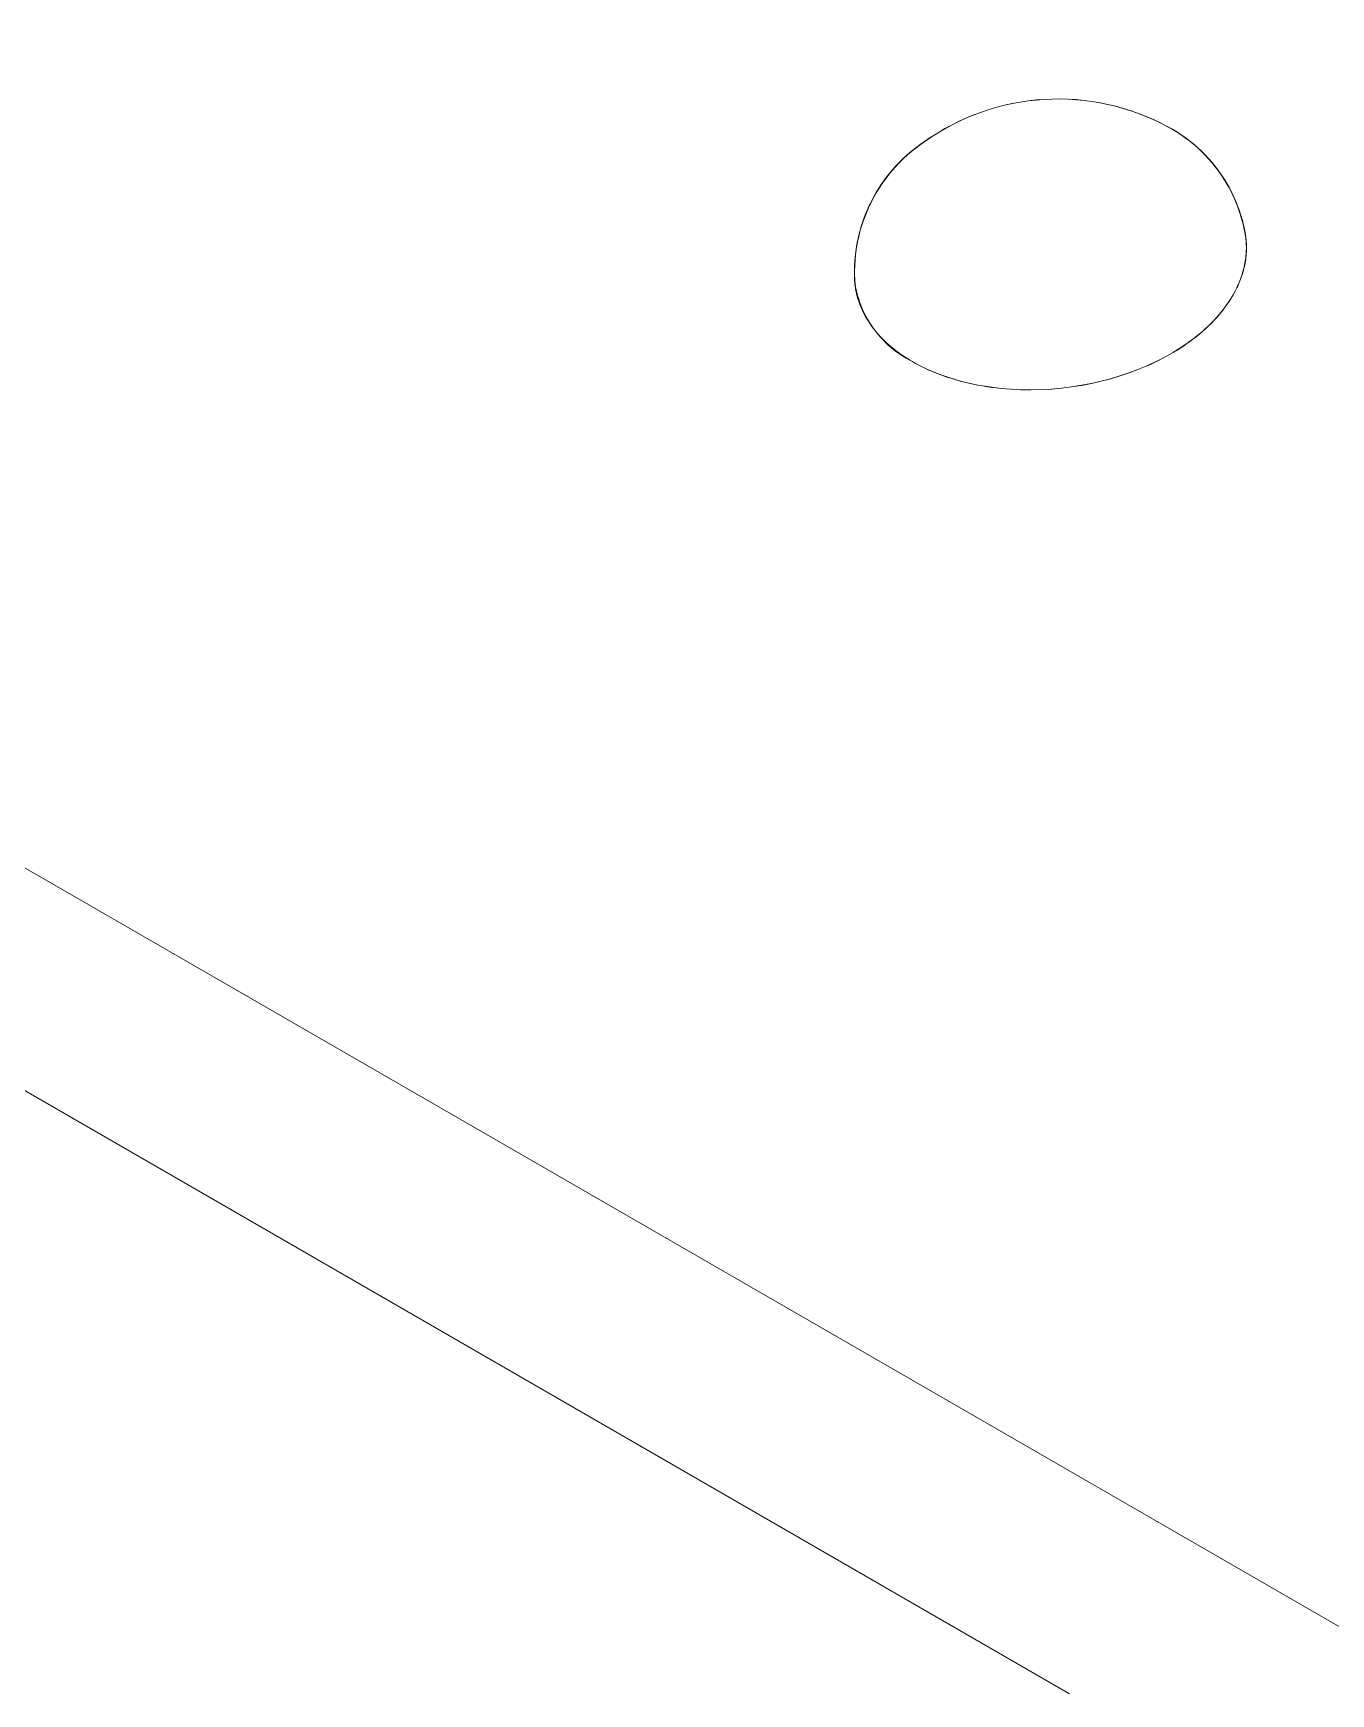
# Model space of a CAD drawing. Header units: millimetres. Extents: x -75 to 3710, y -20 to 2482.
# Drawn here: x 2672.5 to 2711.6, y 1341.4 to 1391.4 of the extents above; entities that cross this region are included whole.
import ezdxf

# ---------------------------------------------------------------- set-up
doc = ezdxf.new("R2010")
doc.units = ezdxf.units.MM
doc.layers.add('ZANO_R', color=7, linetype='Continuous', lineweight=0)

msp = doc.modelspace()

# ---------------------------------------------------------------- linework, layer by layer
at = {"layer": 'ZANO_R'}
for p, q in [((2546.639, 1438.742), (3541.443, 864.391)), ((2541.628, 1434.928), (2703.688, 1341.363)), ((2700.804, 1388.937), (2701.031, 1389.021)), ((2700.804, 1388.937), (2701.031, 1389.021)), ((2700.804, 1388.937), (2701.031, 1389.021)), ((2700.804, 1388.937), (2701.031, 1389.021)), ((2700.809, 1388.935), (2701.035, 1389.02)), ((2700.809, 1388.935), (2701.035, 1389.02)), ((2701.031, 1389.021), (2701.26, 1389.097)), ((2701.031, 1389.021), (2701.26, 1389.097)), ((2701.031, 1389.021), (2701.26, 1389.097)), ((2701.031, 1389.021), (2701.26, 1389.097)), ((2701.035, 1389.02), (2701.264, 1389.096)), ((2701.035, 1389.02), (2701.264, 1389.096)), ((2701.26, 1389.097), (2701.491, 1389.166)), ((2701.26, 1389.097), (2701.491, 1389.166)), ((2701.26, 1389.097), (2701.491, 1389.166)), ((2701.26, 1389.097), (2701.491, 1389.166)), ((2701.264, 1389.096), (2701.496, 1389.164)), ((2701.264, 1389.096), (2701.496, 1389.164)), ((2701.491, 1389.166), (2701.725, 1389.226)), ((2701.491, 1389.166), (2701.725, 1389.226)), ((2701.491, 1389.166), (2701.725, 1389.226)), ((2701.491, 1389.166), (2701.725, 1389.226)), ((2701.496, 1389.164), (2701.729, 1389.225)), ((2701.496, 1389.164), (2701.729, 1389.225)), ((2701.725, 1389.226), (2701.961, 1389.278)), ((2701.725, 1389.226), (2701.961, 1389.278)), ((2701.725, 1389.226), (2701.961, 1389.278)), ((2701.725, 1389.226), (2701.961, 1389.278)), ((2701.729, 1389.225), (2701.965, 1389.277)), ((2701.729, 1389.225), (2701.965, 1389.277)), ((2701.961, 1389.278), (2702.198, 1389.322)), ((2701.961, 1389.278), (2702.198, 1389.322)), ((2701.961, 1389.278), (2702.198, 1389.322)), ((2701.961, 1389.278), (2702.198, 1389.322)), ((2701.965, 1389.277), (2702.203, 1389.321)), ((2701.965, 1389.277), (2702.203, 1389.321)), ((2702.198, 1389.322), (2702.437, 1389.358)), ((2702.198, 1389.322), (2702.437, 1389.358)), ((2702.198, 1389.322), (2702.437, 1389.358)), ((2702.198, 1389.322), (2702.437, 1389.358)), ((2702.203, 1389.321), (2702.441, 1389.356)), ((2702.203, 1389.321), (2702.441, 1389.356)), ((2702.437, 1389.358), (2702.677, 1389.385)), ((2702.437, 1389.358), (2702.677, 1389.385)), ((2702.437, 1389.358), (2702.677, 1389.385)), ((2702.437, 1389.358), (2702.677, 1389.385)), ((2702.441, 1389.356), (2702.681, 1389.384)), ((2702.441, 1389.356), (2702.681, 1389.384)), ((2702.677, 1389.385), (2702.917, 1389.404)), ((2702.677, 1389.385), (2702.917, 1389.404)), ((2702.677, 1389.385), (2702.917, 1389.404)), ((2702.677, 1389.385), (2702.917, 1389.404)), ((2702.681, 1389.384), (2702.922, 1389.402)), ((2702.681, 1389.384), (2702.922, 1389.402)), ((2702.917, 1389.404), (2703.159, 1389.414)), ((2702.917, 1389.404), (2703.159, 1389.414)), ((2702.917, 1389.404), (2703.159, 1389.414)), ((2702.917, 1389.404), (2703.159, 1389.414)), ((2702.922, 1389.402), (2703.163, 1389.413)), ((2702.922, 1389.402), (2703.163, 1389.413)), ((2703.159, 1389.414), (2703.4, 1389.416)), ((2703.159, 1389.414), (2703.4, 1389.416)), ((2703.159, 1389.414), (2703.4, 1389.416)), ((2703.159, 1389.414), (2703.4, 1389.416)), ((2703.163, 1389.413), (2703.405, 1389.415)), ((2703.163, 1389.413), (2703.405, 1389.415)), ((2703.4, 1389.416), (2703.641, 1389.41)), ((2703.4, 1389.416), (2703.641, 1389.41)), ((2703.4, 1389.416), (2703.641, 1389.41)), ((2703.4, 1389.416), (2703.641, 1389.41)), ((2703.405, 1389.415), (2703.646, 1389.409)), ((2703.405, 1389.415), (2703.646, 1389.409)), ((2703.641, 1389.41), (2703.882, 1389.395)), ((2703.641, 1389.41), (2703.882, 1389.395)), ((2703.641, 1389.41), (2703.882, 1389.395)), ((2703.641, 1389.41), (2703.882, 1389.395)), ((2703.646, 1389.409), (2703.887, 1389.394)), ((2703.646, 1389.409), (2703.887, 1389.394)), ((2703.882, 1389.395), (2704.123, 1389.372)), ((2703.882, 1389.395), (2704.123, 1389.372)), ((2703.882, 1389.395), (2704.123, 1389.372)), ((2703.882, 1389.395), (2704.123, 1389.372)), ((2703.887, 1389.394), (2704.127, 1389.371)), ((2703.887, 1389.394), (2704.127, 1389.371)), ((2704.123, 1389.372), (2704.362, 1389.341)), ((2704.123, 1389.372), (2704.362, 1389.341)), ((2704.123, 1389.372), (2704.362, 1389.341)), ((2704.123, 1389.372), (2704.362, 1389.341)), ((2704.127, 1389.371), (2704.367, 1389.34)), ((2704.127, 1389.371), (2704.367, 1389.34)), ((2704.362, 1389.341), (2704.6, 1389.301)), ((2704.362, 1389.341), (2704.6, 1389.301)), ((2704.362, 1389.341), (2704.6, 1389.301)), ((2704.362, 1389.341), (2704.6, 1389.301)), ((2704.367, 1389.34), (2704.605, 1389.3)), ((2704.367, 1389.34), (2704.605, 1389.3)), ((2704.6, 1389.301), (2704.837, 1389.253)), ((2704.6, 1389.301), (2704.837, 1389.253)), ((2704.6, 1389.301), (2704.837, 1389.253)), ((2704.6, 1389.301), (2704.837, 1389.253)), ((2704.605, 1389.3), (2704.841, 1389.252)), ((2704.605, 1389.3), (2704.841, 1389.252)), ((2704.837, 1389.253), (2705.072, 1389.197)), ((2704.837, 1389.253), (2705.072, 1389.197)), ((2704.837, 1389.253), (2705.072, 1389.197)), ((2704.837, 1389.253), (2705.072, 1389.197)), ((2704.841, 1389.252), (2705.076, 1389.196)), ((2704.841, 1389.252), (2705.076, 1389.196)), ((2705.072, 1389.197), (2705.304, 1389.133)), ((2705.072, 1389.197), (2705.304, 1389.133)), ((2705.072, 1389.197), (2705.304, 1389.133)), ((2705.072, 1389.197), (2705.304, 1389.133)), ((2705.076, 1389.196), (2705.309, 1389.131)), ((2705.076, 1389.196), (2705.309, 1389.131)), ((2705.304, 1389.133), (2705.535, 1389.06)), ((2705.304, 1389.133), (2705.535, 1389.06)), ((2705.304, 1389.133), (2705.535, 1389.06)), ((2705.304, 1389.133), (2705.535, 1389.06)), ((2705.309, 1389.131), (2705.539, 1389.059)), ((2705.309, 1389.131), (2705.539, 1389.059)), ((2705.535, 1389.06), (2705.762, 1388.98)), ((2705.535, 1389.06), (2705.762, 1388.98)), ((2705.535, 1389.06), (2705.762, 1388.98)), ((2705.535, 1389.06), (2705.762, 1388.98)), ((2705.539, 1389.059), (2705.767, 1388.979)), ((2705.539, 1389.059), (2705.767, 1388.979)), ((2705.762, 1388.98), (2705.987, 1388.892)), ((2705.762, 1388.98), (2705.987, 1388.892)), ((2705.762, 1388.98), (2705.987, 1388.892)), ((2705.762, 1388.98), (2705.987, 1388.892)), ((2705.767, 1388.979), (2705.992, 1388.891)), ((2705.767, 1388.979), (2705.992, 1388.891)), ((2699.725, 1388.4), (2699.933, 1388.523)), ((2699.725, 1388.4), (2699.933, 1388.523)), ((2699.725, 1388.4), (2699.933, 1388.523)), ((2699.725, 1388.4), (2699.933, 1388.523)), ((2699.729, 1388.399), (2699.937, 1388.521)), ((2699.729, 1388.399), (2699.937, 1388.521)), ((2699.933, 1388.523), (2700.145, 1388.637)), ((2699.933, 1388.523), (2700.145, 1388.637)), ((2699.933, 1388.523), (2700.145, 1388.637)), ((2699.933, 1388.523), (2700.145, 1388.637)), ((2699.937, 1388.521), (2700.15, 1388.636)), ((2699.937, 1388.521), (2700.15, 1388.636)), ((2700.145, 1388.637), (2700.361, 1388.745)), ((2700.145, 1388.637), (2700.361, 1388.745)), ((2700.145, 1388.637), (2700.361, 1388.745)), ((2700.145, 1388.637), (2700.361, 1388.745)), ((2700.15, 1388.636), (2700.366, 1388.744)), ((2700.15, 1388.636), (2700.366, 1388.744)), ((2700.361, 1388.745), (2700.581, 1388.845)), ((2700.361, 1388.745), (2700.581, 1388.845)), ((2700.361, 1388.745), (2700.581, 1388.845)), ((2700.361, 1388.745), (2700.581, 1388.845)), ((2700.366, 1388.744), (2700.586, 1388.843)), ((2700.366, 1388.744), (2700.586, 1388.843)), ((2700.581, 1388.845), (2700.804, 1388.937)), ((2700.581, 1388.845), (2700.804, 1388.937)), ((2700.581, 1388.845), (2700.804, 1388.937)), ((2700.581, 1388.845), (2700.804, 1388.937)), ((2700.586, 1388.843), (2700.809, 1388.935)), ((2700.586, 1388.843), (2700.809, 1388.935)), ((2705.987, 1388.892), (2706.209, 1388.796)), ((2705.987, 1388.892), (2706.209, 1388.796)), ((2705.987, 1388.892), (2706.209, 1388.796)), ((2705.987, 1388.892), (2706.209, 1388.796)), ((2705.992, 1388.891), (2706.213, 1388.795)), ((2705.992, 1388.891), (2706.213, 1388.795)), ((2706.209, 1388.796), (2706.427, 1388.692)), ((2706.209, 1388.796), (2706.427, 1388.692)), ((2706.209, 1388.796), (2706.427, 1388.692)), ((2706.209, 1388.796), (2706.427, 1388.692)), ((2706.213, 1388.795), (2706.431, 1388.691)), ((2706.213, 1388.795), (2706.431, 1388.691)), ((2706.427, 1388.692), (2706.641, 1388.581)), ((2706.427, 1388.692), (2706.641, 1388.581)), ((2706.427, 1388.692), (2706.641, 1388.581)), ((2706.427, 1388.692), (2706.641, 1388.581)), ((2706.431, 1388.691), (2706.645, 1388.58)), ((2706.431, 1388.691), (2706.645, 1388.58)), ((2706.641, 1388.581), (2706.778, 1388.505)), ((2706.641, 1388.581), (2706.776, 1388.506)), ((2706.641, 1388.581), (2706.778, 1388.505)), ((2706.641, 1388.581), (2706.778, 1388.505)), ((2706.645, 1388.58), (2706.783, 1388.503)), ((2706.645, 1388.58), (2706.781, 1388.504)), ((2706.776, 1388.506), (2706.909, 1388.426)), ((2706.778, 1388.505), (2706.913, 1388.424)), ((2706.778, 1388.505), (2706.913, 1388.423)), ((2706.778, 1388.505), (2706.912, 1388.424)), ((2706.781, 1388.504), (2706.913, 1388.425)), ((2706.783, 1388.503), (2706.917, 1388.422)), ((2699.053, 1387.943), (2699.185, 1388.041)), ((2699.057, 1387.946), (2699.188, 1388.043)), ((2699.057, 1387.946), (2699.188, 1388.043)), ((2699.057, 1387.941), (2699.19, 1388.04)), ((2699.059, 1387.947), (2699.188, 1388.043)), ((2699.061, 1387.945), (2699.192, 1388.041)), ((2699.185, 1388.041), (2699.321, 1388.135)), ((2699.188, 1388.043), (2699.321, 1388.135)), ((2699.188, 1388.043), (2699.321, 1388.135)), ((2699.188, 1388.043), (2699.321, 1388.135)), ((2699.19, 1388.04), (2699.326, 1388.133)), ((2699.192, 1388.041), (2699.326, 1388.133)), ((2699.321, 1388.135), (2699.521, 1388.271)), ((2699.321, 1388.135), (2699.521, 1388.271)), ((2699.321, 1388.135), (2699.521, 1388.271)), ((2699.321, 1388.135), (2699.521, 1388.271)), ((2699.326, 1388.133), (2699.525, 1388.27)), ((2699.326, 1388.133), (2699.525, 1388.27)), ((2699.521, 1388.271), (2699.725, 1388.4)), ((2699.521, 1388.271), (2699.725, 1388.4)), ((2699.521, 1388.271), (2699.725, 1388.4)), ((2699.521, 1388.271), (2699.725, 1388.4)), ((2699.525, 1388.27), (2699.729, 1388.399)), ((2699.525, 1388.27), (2699.729, 1388.399)), ((2706.909, 1388.426), (2707.039, 1388.341)), ((2706.912, 1388.424), (2707.043, 1388.339)), ((2706.913, 1388.425), (2707.043, 1388.34)), ((2706.913, 1388.424), (2707.045, 1388.338)), ((2706.913, 1388.423), (2707.045, 1388.338)), ((2706.917, 1388.422), (2707.049, 1388.336)), ((2707.039, 1388.341), (2707.165, 1388.253)), ((2707.043, 1388.34), (2707.17, 1388.251)), ((2707.043, 1388.339), (2707.171, 1388.249)), ((2707.045, 1388.338), (2707.174, 1388.247)), ((2707.045, 1388.338), (2707.173, 1388.247)), ((2707.049, 1388.336), (2707.178, 1388.246)), ((2707.165, 1388.253), (2707.289, 1388.16)), ((2707.17, 1388.251), (2707.294, 1388.158)), ((2707.171, 1388.249), (2707.296, 1388.154)), ((2707.173, 1388.247), (2707.299, 1388.153)), ((2707.174, 1388.247), (2707.299, 1388.153)), ((2707.178, 1388.246), (2707.303, 1388.151)), ((2707.289, 1388.16), (2707.41, 1388.063)), ((2707.294, 1388.158), (2707.414, 1388.061)), ((2707.296, 1388.154), (2707.418, 1388.056)), ((2707.299, 1388.153), (2707.421, 1388.054)), ((2707.299, 1388.153), (2707.421, 1388.054)), ((2707.303, 1388.151), (2707.426, 1388.052)), ((2707.41, 1388.063), (2707.527, 1387.961)), ((2707.414, 1388.061), (2707.531, 1387.96)), ((2707.418, 1388.056), (2707.536, 1387.953)), ((2707.421, 1388.054), (2707.54, 1387.951)), ((2707.421, 1388.054), (2707.539, 1387.95)), ((2707.426, 1388.052), (2707.544, 1387.949)), ((2707.527, 1387.961), (2707.64, 1387.856)), ((2707.531, 1387.96), (2707.645, 1387.855)), ((2698.445, 1387.385), (2698.559, 1387.505)), ((2698.45, 1387.384), (2698.563, 1387.504)), ((2698.457, 1387.4), (2698.57, 1387.517)), ((2698.457, 1387.4), (2698.57, 1387.517)), ((2698.462, 1387.398), (2698.574, 1387.516)), ((2698.463, 1387.405), (2698.574, 1387.521)), ((2698.559, 1387.505), (2698.677, 1387.621)), ((2698.563, 1387.504), (2698.681, 1387.619)), ((2698.57, 1387.517), (2698.686, 1387.631)), ((2698.57, 1387.517), (2698.686, 1387.631)), ((2698.574, 1387.521), (2698.69, 1387.634)), ((2698.574, 1387.516), (2698.69, 1387.629)), ((2698.677, 1387.621), (2698.798, 1387.732)), ((2698.681, 1387.619), (2698.803, 1387.731)), ((2698.686, 1387.631), (2698.806, 1387.74)), ((2698.686, 1387.631), (2698.806, 1387.74)), ((2698.69, 1387.634), (2698.809, 1387.743)), ((2698.69, 1387.629), (2698.81, 1387.739)), ((2698.798, 1387.732), (2698.924, 1387.84)), ((2698.803, 1387.731), (2698.928, 1387.838)), ((2698.806, 1387.74), (2698.93, 1387.845)), ((2698.806, 1387.74), (2698.93, 1387.845)), ((2698.809, 1387.743), (2698.932, 1387.847)), ((2698.81, 1387.739), (2698.934, 1387.844)), ((2698.924, 1387.84), (2699.053, 1387.943)), ((2698.928, 1387.838), (2699.057, 1387.941)), ((2698.93, 1387.845), (2699.057, 1387.946)), ((2698.93, 1387.845), (2699.057, 1387.946)), ((2698.932, 1387.847), (2699.059, 1387.947)), ((2698.934, 1387.844), (2699.061, 1387.945)), ((2707.536, 1387.953), (2707.651, 1387.846)), ((2707.539, 1387.95), (2707.654, 1387.843)), ((2707.54, 1387.951), (2707.655, 1387.843)), ((2707.544, 1387.949), (2707.659, 1387.842)), ((2707.64, 1387.856), (2707.75, 1387.747)), ((2707.645, 1387.855), (2707.755, 1387.746)), ((2707.651, 1387.846), (2707.762, 1387.736)), ((2707.654, 1387.843), (2707.766, 1387.732)), ((2707.655, 1387.843), (2707.766, 1387.732)), ((2707.659, 1387.842), (2707.77, 1387.731)), ((2707.75, 1387.747), (2707.856, 1387.635)), ((2707.755, 1387.746), (2707.861, 1387.633)), ((2707.762, 1387.736), (2707.869, 1387.621)), ((2707.766, 1387.732), (2707.873, 1387.617)), ((2707.766, 1387.732), (2707.873, 1387.617)), ((2707.77, 1387.731), (2707.878, 1387.616)), ((2707.856, 1387.635), (2707.959, 1387.519)), ((2707.861, 1387.633), (2707.963, 1387.517)), ((2707.869, 1387.621), (2707.972, 1387.503)), ((2707.873, 1387.617), (2707.976, 1387.499)), ((2707.873, 1387.617), (2707.976, 1387.499)), ((2707.878, 1387.616), (2707.981, 1387.497)), ((2707.959, 1387.519), (2708.057, 1387.399)), ((2707.963, 1387.517), (2708.061, 1387.398)), ((2707.972, 1387.503), (2708.071, 1387.382)), ((2707.976, 1387.499), (2708.075, 1387.377)), ((2707.976, 1387.499), (2708.075, 1387.376)), ((2707.981, 1387.497), (2708.08, 1387.375)), ((2698.035, 1386.868), (2698.131, 1387.003)), ((2698.04, 1386.867), (2698.135, 1387.001)), ((2698.051, 1386.893), (2698.146, 1387.025)), ((2698.051, 1386.893), (2698.146, 1387.025)), ((2698.055, 1386.892), (2698.15, 1387.024)), ((2698.058, 1386.903), (2698.153, 1387.033)), ((2698.131, 1387.003), (2698.231, 1387.134)), ((2698.135, 1387.001), (2698.236, 1387.133)), ((2698.146, 1387.025), (2698.245, 1387.153)), ((2698.146, 1387.025), (2698.245, 1387.153)), ((2698.15, 1387.024), (2698.25, 1387.152)), ((2698.153, 1387.033), (2698.252, 1387.161)), ((2698.231, 1387.134), (2698.336, 1387.261)), ((2698.236, 1387.133), (2698.341, 1387.26)), ((2698.245, 1387.153), (2698.349, 1387.278)), ((2698.245, 1387.153), (2698.349, 1387.278)), ((2698.25, 1387.152), (2698.354, 1387.277)), ((2698.252, 1387.161), (2698.355, 1387.284)), ((2698.336, 1387.261), (2698.445, 1387.385)), ((2698.341, 1387.26), (2698.45, 1387.384)), ((2698.349, 1387.278), (2698.457, 1387.4)), ((2698.349, 1387.278), (2698.457, 1387.4)), ((2698.354, 1387.277), (2698.462, 1387.398)), ((2698.355, 1387.284), (2698.463, 1387.405)), ((2708.057, 1387.399), (2708.151, 1387.276)), ((2708.061, 1387.398), (2708.156, 1387.275)), ((2708.071, 1387.382), (2708.165, 1387.257)), ((2708.075, 1387.377), (2708.17, 1387.251)), ((2708.075, 1387.376), (2708.17, 1387.251)), ((2708.08, 1387.375), (2708.175, 1387.25)), ((2708.151, 1387.276), (2708.241, 1387.15)), ((2708.156, 1387.275), (2708.246, 1387.149)), ((2708.165, 1387.257), (2708.256, 1387.129)), ((2708.17, 1387.251), (2708.261, 1387.123)), ((2708.17, 1387.251), (2708.26, 1387.122)), ((2708.175, 1387.25), (2708.265, 1387.121)), ((2708.241, 1387.15), (2708.327, 1387.021)), ((2708.246, 1387.149), (2708.331, 1387.02)), ((2708.256, 1387.129), (2708.341, 1386.998)), ((2708.26, 1387.122), (2708.346, 1386.991)), ((2708.261, 1387.123), (2708.346, 1386.991)), ((2708.265, 1387.121), (2708.351, 1386.99)), ((2708.327, 1387.021), (2708.408, 1386.889)), ((2708.331, 1387.02), (2708.412, 1386.888)), ((2708.341, 1386.998), (2708.423, 1386.864)), ((2708.346, 1386.991), (2708.428, 1386.856)), ((2708.346, 1386.991), (2708.427, 1386.856)), ((2708.351, 1386.99), (2708.432, 1386.855)), ((2697.718, 1386.336), (2697.794, 1386.479)), ((2697.718, 1386.336), (2697.794, 1386.479)), ((2697.722, 1386.334), (2697.798, 1386.478)), ((2697.725, 1386.35), (2697.801, 1386.492)), ((2697.777, 1386.446), (2697.858, 1386.59)), ((2697.781, 1386.445), (2697.862, 1386.588)), ((2697.794, 1386.479), (2697.875, 1386.62)), ((2697.794, 1386.479), (2697.875, 1386.62)), ((2697.798, 1386.478), (2697.879, 1386.619)), ((2697.801, 1386.492), (2697.882, 1386.632)), ((2697.858, 1386.59), (2697.944, 1386.731)), ((2697.862, 1386.588), (2697.948, 1386.729)), ((2697.875, 1386.62), (2697.96, 1386.758)), ((2697.875, 1386.62), (2697.96, 1386.758)), ((2697.879, 1386.619), (2697.965, 1386.757)), ((2697.882, 1386.632), (2697.968, 1386.769)), ((2697.944, 1386.731), (2698.035, 1386.868)), ((2697.948, 1386.729), (2698.04, 1386.867)), ((2697.96, 1386.758), (2698.051, 1386.893)), ((2697.96, 1386.758), (2698.051, 1386.893)), ((2697.965, 1386.757), (2698.055, 1386.892)), ((2697.968, 1386.769), (2698.058, 1386.903)), ((2708.408, 1386.889), (2708.485, 1386.755)), ((2708.412, 1386.888), (2708.489, 1386.754)), ((2708.423, 1386.864), (2708.499, 1386.728)), ((2708.427, 1386.856), (2708.504, 1386.719)), ((2708.428, 1386.856), (2708.504, 1386.719)), ((2708.432, 1386.855), (2708.509, 1386.718)), ((2708.485, 1386.755), (2708.557, 1386.618)), ((2708.489, 1386.754), (2708.561, 1386.617)), ((2708.499, 1386.728), (2708.571, 1386.588)), ((2708.504, 1386.719), (2708.576, 1386.579)), ((2708.504, 1386.719), (2708.576, 1386.579)), ((2708.509, 1386.718), (2708.58, 1386.578)), ((2708.557, 1386.618), (2708.624, 1386.479)), ((2708.561, 1386.617), (2708.628, 1386.477)), ((2708.571, 1386.588), (2708.638, 1386.447)), ((2708.576, 1386.579), (2708.643, 1386.437)), ((2708.576, 1386.579), (2708.642, 1386.437)), ((2708.58, 1386.578), (2708.647, 1386.436)), ((2708.624, 1386.479), (2708.686, 1386.337)), ((2708.628, 1386.477), (2708.691, 1386.336)), ((2697.503, 1385.845), (2697.564, 1385.999)), ((2697.508, 1385.844), (2697.568, 1385.998)), ((2697.52, 1385.89), (2697.581, 1386.041)), ((2697.52, 1385.89), (2697.581, 1386.041)), ((2697.524, 1385.889), (2697.585, 1386.04)), ((2697.527, 1385.908), (2697.588, 1386.058)), ((2697.564, 1385.999), (2697.63, 1386.15)), ((2697.568, 1385.998), (2697.634, 1386.149)), ((2697.581, 1386.041), (2697.647, 1386.19)), ((2697.581, 1386.041), (2697.647, 1386.19)), ((2697.585, 1386.04), (2697.651, 1386.188)), ((2697.588, 1386.058), (2697.654, 1386.205)), ((2697.63, 1386.15), (2697.701, 1386.299)), ((2697.634, 1386.149), (2697.705, 1386.298)), ((2697.647, 1386.19), (2697.718, 1386.336)), ((2697.647, 1386.19), (2697.718, 1386.336)), ((2697.651, 1386.188), (2697.722, 1386.334)), ((2697.654, 1386.205), (2697.725, 1386.35)), ((2697.701, 1386.299), (2697.777, 1386.446)), ((2697.705, 1386.298), (2697.781, 1386.445)), ((2708.638, 1386.447), (2708.7, 1386.303)), ((2708.642, 1386.437), (2708.704, 1386.292)), ((2708.643, 1386.437), (2708.705, 1386.292)), ((2708.647, 1386.436), (2708.709, 1386.291)), ((2708.686, 1386.337), (2708.744, 1386.193)), ((2708.691, 1386.336), (2708.748, 1386.192)), ((2708.7, 1386.303), (2708.757, 1386.157)), ((2708.704, 1386.292), (2708.761, 1386.146)), ((2708.705, 1386.292), (2708.761, 1386.146)), ((2708.709, 1386.291), (2708.766, 1386.144)), ((2708.744, 1386.193), (2708.797, 1386.048)), ((2708.748, 1386.192), (2708.801, 1386.046)), ((2708.757, 1386.157), (2708.809, 1386.009)), ((2708.761, 1386.146), (2708.813, 1385.997)), ((2708.761, 1386.146), (2708.813, 1385.997)), ((2708.766, 1386.144), (2708.818, 1385.996)), ((2708.797, 1386.048), (2708.844, 1385.901)), ((2708.801, 1386.046), (2708.849, 1385.899)), ((2708.809, 1386.009), (2708.856, 1385.86)), ((2708.813, 1385.997), (2708.86, 1385.847)), ((2708.813, 1385.997), (2708.859, 1385.847)), ((2708.818, 1385.996), (2708.864, 1385.846)), ((2697.355, 1385.373), (2697.399, 1385.532)), ((2697.359, 1385.372), (2697.403, 1385.531)), ((2697.369, 1385.427), (2697.414, 1385.583)), ((2697.369, 1385.427), (2697.414, 1385.583)), ((2697.373, 1385.426), (2697.418, 1385.582)), ((2697.375, 1385.449), (2697.42, 1385.604)), ((2697.399, 1385.532), (2697.448, 1385.69)), ((2697.403, 1385.531), (2697.453, 1385.688)), ((2697.414, 1385.583), (2697.464, 1385.738)), ((2697.414, 1385.583), (2697.464, 1385.738)), ((2697.418, 1385.582), (2697.469, 1385.736)), ((2697.42, 1385.604), (2697.471, 1385.757)), ((2697.448, 1385.69), (2697.503, 1385.845)), ((2697.453, 1385.688), (2697.508, 1385.844)), ((2697.464, 1385.738), (2697.52, 1385.89)), ((2697.464, 1385.738), (2697.52, 1385.89)), ((2697.469, 1385.736), (2697.524, 1385.889)), ((2697.471, 1385.757), (2697.527, 1385.908)), ((2708.844, 1385.901), (2708.887, 1385.752)), ((2708.849, 1385.899), (2708.892, 1385.75)), ((2708.856, 1385.86), (2708.898, 1385.709)), ((2708.859, 1385.847), (2708.901, 1385.695)), ((2708.86, 1385.847), (2708.901, 1385.695)), ((2708.864, 1385.846), (2708.905, 1385.694)), ((2708.887, 1385.752), (2708.925, 1385.602)), ((2708.892, 1385.75), (2708.929, 1385.6)), ((2708.898, 1385.709), (2708.934, 1385.557)), ((2708.901, 1385.695), (2708.937, 1385.542)), ((2708.901, 1385.695), (2708.937, 1385.542)), ((2708.905, 1385.694), (2708.941, 1385.541)), ((2708.925, 1385.602), (2708.957, 1385.45)), ((2708.929, 1385.6), (2708.962, 1385.449)), ((2708.934, 1385.557), (2708.965, 1385.403)), ((2708.937, 1385.542), (2708.968, 1385.388)), ((2708.937, 1385.542), (2708.968, 1385.388)), ((2708.941, 1385.541), (2708.972, 1385.387)), ((2697.247, 1384.817), (2697.271, 1384.976)), ((2697.256, 1384.888), (2697.283, 1385.051)), ((2697.261, 1384.887), (2697.288, 1385.049)), ((2697.267, 1384.951), (2697.295, 1385.111)), ((2697.267, 1384.951), (2697.295, 1385.111)), ((2697.271, 1384.976), (2697.3, 1385.135)), ((2697.271, 1384.95), (2697.3, 1385.109)), ((2697.283, 1385.051), (2697.316, 1385.213)), ((2697.288, 1385.049), (2697.321, 1385.211)), ((2697.295, 1385.111), (2697.33, 1385.27)), ((2697.295, 1385.111), (2697.33, 1385.27)), ((2697.3, 1385.135), (2697.335, 1385.293)), ((2697.3, 1385.109), (2697.334, 1385.268)), ((2697.316, 1385.213), (2697.355, 1385.373)), ((2697.321, 1385.211), (2697.359, 1385.372)), ((2697.33, 1385.27), (2697.369, 1385.427)), ((2697.33, 1385.27), (2697.369, 1385.427)), ((2697.334, 1385.268), (2697.373, 1385.426)), ((2697.335, 1385.293), (2697.375, 1385.449)), ((2708.957, 1385.45), (2708.985, 1385.298)), ((2708.962, 1385.449), (2708.989, 1385.297)), ((2708.965, 1385.403), (2708.991, 1385.249)), ((2708.968, 1385.388), (2708.993, 1385.233)), ((2708.968, 1385.388), (2708.993, 1385.233)), ((2708.972, 1385.387), (2708.997, 1385.232)), ((2708.999, 1385.179), (2708.993, 1385.233)), ((2708.993, 1385.233), (2708.999, 1385.179)), ((2709.003, 1385.178), (2708.997, 1385.232)), ((2709.004, 1385.126), (2708.999, 1385.179)), ((2708.999, 1385.179), (2709.004, 1385.126)), ((2709.008, 1385.124), (2709.003, 1385.178)), ((2709.007, 1385.072), (2709.004, 1385.126)), ((2709.004, 1385.126), (2709.007, 1385.072)), ((2709.009, 1385.018), (2709.007, 1385.072)), ((2709.007, 1385.072), (2709.009, 1385.018)), ((2709.012, 1385.07), (2709.008, 1385.124)), ((2709.011, 1384.963), (2709.009, 1385.018)), ((2709.009, 1385.018), (2709.011, 1384.963)), ((2709.011, 1384.909), (2709.011, 1384.963)), ((2709.011, 1384.963), (2709.011, 1384.909)), ((2709.014, 1385.016), (2709.012, 1385.07)), ((2709.015, 1384.962), (2709.014, 1385.016)), ((2709.015, 1384.908), (2709.015, 1384.962)), ((2697.208, 1384.334), (2697.215, 1384.496)), ((2697.208, 1384.304), (2697.214, 1384.466)), ((2697.208, 1384.304), (2697.214, 1384.466)), ((2697.209, 1384.395), (2697.219, 1384.56)), ((2697.212, 1384.303), (2697.219, 1384.465)), ((2697.213, 1384.394), (2697.223, 1384.558)), ((2697.214, 1384.466), (2697.226, 1384.629)), ((2697.214, 1384.466), (2697.226, 1384.629)), ((2697.215, 1384.496), (2697.228, 1384.656)), ((2697.219, 1384.56), (2697.235, 1384.724)), ((2697.219, 1384.465), (2697.231, 1384.627)), ((2697.223, 1384.558), (2697.239, 1384.723)), ((2697.226, 1384.629), (2697.244, 1384.79)), ((2697.226, 1384.629), (2697.244, 1384.79)), ((2697.228, 1384.656), (2697.247, 1384.817)), ((2697.231, 1384.627), (2697.248, 1384.789)), ((2697.235, 1384.724), (2697.256, 1384.888)), ((2697.239, 1384.723), (2697.261, 1384.887)), ((2697.244, 1384.79), (2697.267, 1384.951)), ((2697.244, 1384.79), (2697.267, 1384.951)), ((2697.248, 1384.789), (2697.271, 1384.95)), ((2708.958, 1384.419), (2708.969, 1384.474)), ((2708.969, 1384.474), (2708.958, 1384.419)), ((2708.963, 1384.418), (2708.973, 1384.472)), ((2708.969, 1384.474), (2708.978, 1384.528)), ((2708.978, 1384.528), (2708.969, 1384.474)), ((2708.973, 1384.472), (2708.982, 1384.527)), ((2708.978, 1384.528), (2708.986, 1384.583)), ((2708.986, 1384.583), (2708.978, 1384.528)), ((2708.982, 1384.527), (2708.991, 1384.581)), ((2708.986, 1384.583), (2708.993, 1384.637)), ((2708.993, 1384.637), (2708.986, 1384.583)), ((2708.991, 1384.581), (2708.998, 1384.636)), ((2708.993, 1384.637), (2708.999, 1384.691)), ((2708.999, 1384.691), (2708.993, 1384.637)), ((2708.998, 1384.636), (2709.003, 1384.69)), ((2708.999, 1384.691), (2709.004, 1384.746)), ((2709.004, 1384.746), (2708.999, 1384.691)), ((2709.003, 1384.69), (2709.008, 1384.745)), ((2709.004, 1384.746), (2709.007, 1384.8)), ((2709.007, 1384.8), (2709.004, 1384.746)), ((2709.007, 1384.8), (2709.01, 1384.855)), ((2709.01, 1384.855), (2709.007, 1384.8)), ((2709.008, 1384.745), (2709.012, 1384.799)), ((2709.01, 1384.855), (2709.011, 1384.909)), ((2709.011, 1384.909), (2709.01, 1384.855)), ((2709.012, 1384.799), (2709.014, 1384.853)), ((2709.014, 1384.853), (2709.015, 1384.908)), ((2697.205, 1384.23), (2697.209, 1384.395)), ((2697.206, 1384.065), (2697.205, 1384.23)), ((2697.206, 1384.173), (2697.208, 1384.334)), ((2697.209, 1384.012), (2697.206, 1384.173)), ((2697.213, 1383.9), (2697.206, 1384.065)), ((2697.207, 1384.142), (2697.208, 1384.304)), ((2697.207, 1384.142), (2697.208, 1384.304)), ((2697.212, 1383.979), (2697.207, 1384.142)), ((2697.212, 1383.979), (2697.207, 1384.142)), ((2697.209, 1384.229), (2697.213, 1384.394)), ((2697.21, 1384.064), (2697.209, 1384.229)), ((2697.218, 1383.851), (2697.209, 1384.012)), ((2697.218, 1383.899), (2697.21, 1384.064)), ((2697.211, 1384.14), (2697.212, 1384.303)), ((2697.216, 1383.978), (2697.211, 1384.14)), ((2697.222, 1383.817), (2697.212, 1383.979)), ((2697.222, 1383.817), (2697.212, 1383.979)), ((2697.227, 1383.816), (2697.216, 1383.978)), ((2708.814, 1383.936), (2708.834, 1383.989)), ((2708.834, 1383.989), (2708.814, 1383.936)), ((2708.818, 1383.934), (2708.839, 1383.987)), ((2708.834, 1383.989), (2708.854, 1384.042)), ((2708.854, 1384.042), (2708.834, 1383.989)), ((2708.839, 1383.987), (2708.858, 1384.041)), ((2708.854, 1384.042), (2708.872, 1384.096)), ((2708.872, 1384.096), (2708.854, 1384.042)), ((2708.858, 1384.041), (2708.876, 1384.094)), ((2708.872, 1384.096), (2708.889, 1384.149)), ((2708.889, 1384.149), (2708.872, 1384.096)), ((2708.876, 1384.094), (2708.894, 1384.148)), ((2708.889, 1384.149), (2708.905, 1384.203)), ((2708.905, 1384.203), (2708.889, 1384.149)), ((2708.894, 1384.148), (2708.91, 1384.202)), ((2708.905, 1384.203), (2708.92, 1384.257)), ((2708.92, 1384.257), (2708.905, 1384.203)), ((2708.91, 1384.202), (2708.925, 1384.256)), ((2708.92, 1384.257), (2708.934, 1384.311)), ((2708.934, 1384.311), (2708.92, 1384.257)), ((2708.925, 1384.256), (2708.938, 1384.31)), ((2708.934, 1384.311), (2708.947, 1384.365)), ((2708.947, 1384.365), (2708.934, 1384.311)), ((2708.938, 1384.31), (2708.951, 1384.364)), ((2708.947, 1384.365), (2708.958, 1384.419)), ((2708.958, 1384.419), (2708.947, 1384.365)), ((2708.951, 1384.364), (2708.963, 1384.418)), ((2697.222, 1383.817), (2697.228, 1383.772)), ((2697.228, 1383.772), (2697.222, 1383.817)), ((2697.227, 1383.816), (2697.248, 1383.707)), ((2697.228, 1383.772), (2697.235, 1383.728)), ((2697.235, 1383.728), (2697.228, 1383.772)), ((2697.235, 1383.728), (2697.242, 1383.683)), ((2697.242, 1383.683), (2697.235, 1383.728)), ((2697.242, 1383.683), (2697.25, 1383.639)), ((2697.25, 1383.639), (2697.242, 1383.683)), ((2697.248, 1383.707), (2697.273, 1383.599)), ((2697.25, 1383.639), (2697.259, 1383.595)), ((2697.259, 1383.595), (2697.25, 1383.639)), ((2697.259, 1383.595), (2697.269, 1383.551)), ((2697.269, 1383.551), (2697.259, 1383.595)), ((2697.269, 1383.551), (2697.28, 1383.507)), ((2697.28, 1383.507), (2697.269, 1383.551)), ((2697.273, 1383.599), (2697.301, 1383.491)), ((2697.28, 1383.507), (2697.291, 1383.463)), ((2697.291, 1383.463), (2697.28, 1383.507)), ((2697.291, 1383.463), (2697.303, 1383.419)), ((2697.303, 1383.419), (2697.291, 1383.463)), ((2697.301, 1383.491), (2697.334, 1383.385)), ((2708.554, 1383.418), (2708.614, 1383.519)), ((2708.614, 1383.519), (2708.554, 1383.418)), ((2708.558, 1383.417), (2708.618, 1383.518)), ((2708.614, 1383.519), (2708.67, 1383.622)), ((2708.67, 1383.622), (2708.614, 1383.519)), ((2708.618, 1383.518), (2708.674, 1383.621)), ((2708.67, 1383.622), (2708.722, 1383.725)), ((2708.722, 1383.725), (2708.67, 1383.622)), ((2708.674, 1383.621), (2708.726, 1383.724)), ((2708.722, 1383.725), (2708.746, 1383.778)), ((2708.746, 1383.778), (2708.722, 1383.725)), ((2708.726, 1383.724), (2708.751, 1383.776)), ((2708.746, 1383.778), (2708.77, 1383.83)), ((2708.77, 1383.83), (2708.746, 1383.778)), ((2708.751, 1383.776), (2708.774, 1383.829)), ((2708.77, 1383.83), (2708.792, 1383.883)), ((2708.792, 1383.883), (2708.77, 1383.83)), ((2708.774, 1383.829), (2708.797, 1383.881)), ((2708.792, 1383.883), (2708.814, 1383.936)), ((2708.814, 1383.936), (2708.792, 1383.883)), ((2708.797, 1383.881), (2708.818, 1383.934)), ((2697.303, 1383.419), (2697.316, 1383.376)), ((2697.316, 1383.376), (2697.303, 1383.419)), ((2697.316, 1383.376), (2697.33, 1383.333)), ((2697.33, 1383.333), (2697.316, 1383.376)), ((2697.33, 1383.333), (2697.345, 1383.29)), ((2697.345, 1383.29), (2697.33, 1383.333)), ((2697.334, 1383.385), (2697.37, 1383.28)), ((2697.345, 1383.29), (2697.376, 1383.205)), ((2697.376, 1383.205), (2697.345, 1383.29)), ((2697.37, 1383.28), (2697.409, 1383.177)), ((2697.376, 1383.205), (2697.41, 1383.121)), ((2697.41, 1383.121), (2697.376, 1383.205)), ((2697.409, 1383.177), (2697.452, 1383.074)), ((2697.41, 1383.121), (2697.448, 1383.038)), ((2697.448, 1383.038), (2697.41, 1383.121)), ((2697.448, 1383.038), (2697.488, 1382.955)), ((2697.488, 1382.955), (2697.448, 1383.038)), ((2697.452, 1383.074), (2697.499, 1382.974)), ((2697.488, 1382.955), (2697.531, 1382.874)), ((2697.531, 1382.874), (2697.488, 1382.955)), ((2697.499, 1382.974), (2697.549, 1382.875)), ((2708.203, 1382.935), (2708.28, 1383.028)), ((2708.28, 1383.028), (2708.203, 1382.935)), ((2708.207, 1382.934), (2708.284, 1383.027)), ((2708.28, 1383.028), (2708.353, 1383.123)), ((2708.353, 1383.123), (2708.28, 1383.028)), ((2708.284, 1383.027), (2708.358, 1383.122)), ((2708.353, 1383.123), (2708.423, 1383.22)), ((2708.423, 1383.22), (2708.353, 1383.123)), ((2708.358, 1383.122), (2708.428, 1383.219)), ((2708.423, 1383.22), (2708.49, 1383.319)), ((2708.49, 1383.319), (2708.423, 1383.22)), ((2708.428, 1383.219), (2708.495, 1383.317)), ((2708.49, 1383.319), (2708.554, 1383.418)), ((2708.554, 1383.418), (2708.49, 1383.319)), ((2708.495, 1383.317), (2708.558, 1383.417)), ((2697.531, 1382.874), (2697.577, 1382.795)), ((2697.577, 1382.795), (2697.531, 1382.874)), ((2697.549, 1382.875), (2697.603, 1382.777)), ((2697.577, 1382.795), (2697.625, 1382.716)), ((2697.625, 1382.716), (2697.577, 1382.795)), ((2697.603, 1382.777), (2697.66, 1382.682)), ((2697.625, 1382.716), (2697.677, 1382.639)), ((2697.677, 1382.639), (2697.625, 1382.716)), ((2697.66, 1382.682), (2697.72, 1382.589)), ((2697.677, 1382.639), (2697.73, 1382.563)), ((2697.73, 1382.563), (2697.677, 1382.639)), ((2697.72, 1382.589), (2697.783, 1382.497)), ((2697.73, 1382.563), (2697.786, 1382.488)), ((2697.786, 1382.488), (2697.73, 1382.563)), ((2697.783, 1382.497), (2697.849, 1382.409)), ((2697.786, 1382.488), (2697.845, 1382.415)), ((2697.845, 1382.415), (2697.786, 1382.488)), ((2707.686, 1382.413), (2707.778, 1382.495)), ((2707.778, 1382.495), (2707.686, 1382.413)), ((2707.691, 1382.412), (2707.783, 1382.494)), ((2707.778, 1382.495), (2707.868, 1382.579)), ((2707.868, 1382.579), (2707.778, 1382.495)), ((2707.783, 1382.494), (2707.873, 1382.578)), ((2707.868, 1382.579), (2707.956, 1382.665)), ((2707.956, 1382.665), (2707.868, 1382.579)), ((2707.873, 1382.578), (2707.96, 1382.664)), ((2707.956, 1382.665), (2708.041, 1382.753)), ((2708.041, 1382.753), (2707.956, 1382.665)), ((2707.96, 1382.664), (2708.045, 1382.752)), ((2708.041, 1382.753), (2708.123, 1382.843)), ((2708.123, 1382.843), (2708.041, 1382.753)), ((2708.045, 1382.752), (2708.128, 1382.842)), ((2708.123, 1382.843), (2708.203, 1382.935)), ((2708.203, 1382.935), (2708.123, 1382.843)), ((2708.128, 1382.842), (2708.207, 1382.934)), ((2697.845, 1382.415), (2697.906, 1382.343)), ((2697.906, 1382.343), (2697.845, 1382.415)), ((2697.849, 1382.409), (2697.919, 1382.322)), ((2697.906, 1382.343), (2697.969, 1382.273)), ((2697.969, 1382.273), (2697.906, 1382.343)), ((2697.919, 1382.322), (2697.991, 1382.238)), ((2697.969, 1382.273), (2698.034, 1382.204)), ((2698.034, 1382.204), (2697.969, 1382.273)), ((2697.991, 1382.238), (2698.067, 1382.156)), ((2698.034, 1382.204), (2698.101, 1382.137)), ((2698.101, 1382.137), (2698.034, 1382.204)), ((2698.067, 1382.156), (2698.145, 1382.077)), ((2698.101, 1382.137), (2698.171, 1382.071)), ((2698.171, 1382.071), (2698.101, 1382.137)), ((2698.145, 1382.077), (2698.225, 1382.001)), ((2698.171, 1382.071), (2698.242, 1382.007)), ((2698.242, 1382.007), (2698.171, 1382.071)), ((2698.225, 1382.001), (2698.309, 1381.928)), ((2698.242, 1382.007), (2698.315, 1381.944)), ((2698.315, 1381.944), (2698.242, 1382.007)), ((2707.011, 1381.908), (2707.11, 1381.973)), ((2707.11, 1381.973), (2707.011, 1381.908)), ((2707.015, 1381.906), (2707.114, 1381.971)), ((2707.11, 1381.973), (2707.206, 1382.039)), ((2707.206, 1382.039), (2707.11, 1381.973)), ((2707.114, 1381.971), (2707.21, 1382.037)), ((2707.206, 1382.039), (2707.299, 1382.105)), ((2707.299, 1382.105), (2707.206, 1382.039)), ((2707.21, 1382.037), (2707.304, 1382.104)), ((2707.299, 1382.105), (2707.398, 1382.179)), ((2707.398, 1382.179), (2707.299, 1382.105)), ((2707.304, 1382.104), (2707.403, 1382.178)), ((2707.398, 1382.179), (2707.496, 1382.255)), ((2707.496, 1382.255), (2707.398, 1382.179)), ((2707.403, 1382.178), (2707.501, 1382.253)), ((2707.496, 1382.255), (2707.592, 1382.333)), ((2707.592, 1382.333), (2707.496, 1382.255)), ((2707.501, 1382.253), (2707.597, 1382.331)), ((2707.592, 1382.333), (2707.686, 1382.413)), ((2707.686, 1382.413), (2707.592, 1382.333)), ((2707.597, 1382.331), (2707.691, 1382.412)), ((2698.309, 1381.928), (2698.394, 1381.857)), ((2698.315, 1381.944), (2698.389, 1381.883)), ((2698.389, 1381.883), (2698.315, 1381.944)), ((2698.389, 1381.883), (2698.465, 1381.824)), ((2698.465, 1381.824), (2698.389, 1381.883)), ((2698.394, 1381.857), (2698.483, 1381.79)), ((2698.465, 1381.824), (2698.543, 1381.766)), ((2698.543, 1381.766), (2698.465, 1381.824)), ((2698.483, 1381.79), (2698.573, 1381.726)), ((2698.543, 1381.766), (2698.622, 1381.71)), ((2698.622, 1381.71), (2698.543, 1381.766)), ((2698.573, 1381.726), (2698.666, 1381.664)), ((2698.622, 1381.71), (2698.703, 1381.655)), ((2698.703, 1381.655), (2698.622, 1381.71)), ((2698.666, 1381.664), (2698.76, 1381.606)), ((2698.703, 1381.655), (2698.784, 1381.603)), ((2698.784, 1381.603), (2698.703, 1381.655)), ((2698.76, 1381.606), (2698.857, 1381.552)), ((2698.784, 1381.603), (2698.867, 1381.551)), ((2698.867, 1381.551), (2698.784, 1381.603)), ((2698.857, 1381.552), (2698.955, 1381.501)), ((2698.867, 1381.551), (2698.951, 1381.502)), ((2698.951, 1381.502), (2698.867, 1381.551)), ((2698.951, 1381.502), (2699.045, 1381.449)), ((2699.045, 1381.449), (2698.951, 1381.502)), ((2698.955, 1381.501), (2699.049, 1381.448)), ((2706.117, 1381.422), (2706.239, 1381.478)), ((2706.239, 1381.478), (2706.117, 1381.422)), ((2706.122, 1381.42), (2706.243, 1381.477)), ((2706.239, 1381.478), (2706.357, 1381.536)), ((2706.357, 1381.536), (2706.239, 1381.478)), ((2706.243, 1381.477), (2706.361, 1381.535)), ((2706.357, 1381.536), (2706.473, 1381.595)), ((2706.473, 1381.595), (2706.357, 1381.536)), ((2706.361, 1381.535), (2706.477, 1381.594)), ((2706.473, 1381.595), (2706.586, 1381.656)), ((2706.586, 1381.656), (2706.473, 1381.595)), ((2706.477, 1381.594), (2706.59, 1381.654)), ((2706.586, 1381.656), (2706.696, 1381.717)), ((2706.696, 1381.717), (2706.586, 1381.656)), ((2706.59, 1381.654), (2706.701, 1381.716)), ((2706.696, 1381.717), (2706.804, 1381.78)), ((2706.804, 1381.78), (2706.696, 1381.717)), ((2706.701, 1381.716), (2706.808, 1381.778)), ((2706.804, 1381.78), (2706.909, 1381.843)), ((2706.909, 1381.843), (2706.804, 1381.78)), ((2706.808, 1381.778), (2706.913, 1381.842)), ((2706.909, 1381.843), (2707.011, 1381.908)), ((2707.011, 1381.908), (2706.909, 1381.843)), ((2706.913, 1381.842), (2707.015, 1381.906)), ((2699.045, 1381.449), (2699.142, 1381.397)), ((2699.142, 1381.397), (2699.045, 1381.449)), ((2699.049, 1381.448), (2699.146, 1381.396)), ((2699.142, 1381.397), (2699.242, 1381.346)), ((2699.242, 1381.346), (2699.142, 1381.397)), ((2699.146, 1381.396), (2699.246, 1381.345)), ((2699.242, 1381.346), (2699.344, 1381.297)), ((2699.344, 1381.297), (2699.242, 1381.346)), ((2699.246, 1381.345), (2699.349, 1381.295)), ((2699.344, 1381.297), (2699.45, 1381.248)), ((2699.45, 1381.248), (2699.344, 1381.297)), ((2699.349, 1381.295), (2699.454, 1381.247)), ((2699.45, 1381.248), (2699.558, 1381.201)), ((2699.558, 1381.201), (2699.45, 1381.248)), ((2699.454, 1381.247), (2699.563, 1381.2)), ((2699.558, 1381.201), (2699.669, 1381.156)), ((2699.669, 1381.156), (2699.558, 1381.201)), ((2699.563, 1381.2), (2699.674, 1381.155)), ((2699.669, 1381.156), (2699.783, 1381.112)), ((2699.783, 1381.112), (2699.669, 1381.156)), ((2699.674, 1381.155), (2699.787, 1381.111)), ((2699.783, 1381.112), (2699.9, 1381.07)), ((2699.9, 1381.07), (2699.783, 1381.112)), ((2699.787, 1381.111), (2699.904, 1381.068)), ((2699.9, 1381.07), (2700.019, 1381.029)), ((2700.019, 1381.029), (2699.9, 1381.07)), ((2699.904, 1381.068), (2700.023, 1381.028)), ((2700.019, 1381.029), (2700.14, 1380.99)), ((2700.14, 1380.99), (2700.019, 1381.029)), ((2700.023, 1381.028), (2700.145, 1380.989)), ((2700.14, 1380.99), (2700.265, 1380.953)), ((2700.265, 1380.953), (2700.14, 1380.99)), ((2700.145, 1380.989), (2700.269, 1380.951)), ((2700.265, 1380.953), (2700.392, 1380.917)), ((2700.392, 1380.917), (2700.265, 1380.953)), ((2704.635, 1380.912), (2704.922, 1380.987)), ((2704.922, 1380.987), (2704.635, 1380.912)), ((2704.639, 1380.91), (2704.926, 1380.986)), ((2704.922, 1380.987), (2705.202, 1381.071)), ((2705.202, 1381.071), (2704.922, 1380.987)), ((2704.926, 1380.986), (2705.207, 1381.069)), ((2705.202, 1381.071), (2705.475, 1381.162)), ((2705.475, 1381.162), (2705.202, 1381.071)), ((2705.207, 1381.069), (2705.479, 1381.161)), ((2705.475, 1381.162), (2705.739, 1381.261)), ((2705.739, 1381.261), (2705.475, 1381.162)), ((2705.479, 1381.161), (2705.743, 1381.26)), ((2705.739, 1381.261), (2705.994, 1381.367)), ((2705.994, 1381.367), (2705.739, 1381.261)), ((2705.743, 1381.26), (2705.998, 1381.365)), ((2705.994, 1381.367), (2706.117, 1381.422)), ((2706.117, 1381.422), (2705.994, 1381.367)), ((2705.998, 1381.365), (2706.122, 1381.42)), ((2700.269, 1380.951), (2700.396, 1380.916)), ((2700.392, 1380.917), (2700.521, 1380.884)), ((2700.521, 1380.884), (2700.392, 1380.917)), ((2700.396, 1380.916), (2700.525, 1380.883)), ((2700.521, 1380.884), (2700.652, 1380.853)), ((2700.652, 1380.853), (2700.521, 1380.884)), ((2700.525, 1380.883), (2700.656, 1380.851)), ((2700.652, 1380.853), (2700.786, 1380.823)), ((2700.786, 1380.823), (2700.652, 1380.853)), ((2700.656, 1380.851), (2700.79, 1380.822)), ((2700.786, 1380.823), (2700.921, 1380.796)), ((2700.921, 1380.796), (2700.786, 1380.823)), ((2700.79, 1380.822), (2700.926, 1380.795)), ((2700.921, 1380.796), (2701.059, 1380.771)), ((2701.059, 1380.771), (2700.921, 1380.796)), ((2700.926, 1380.795), (2701.064, 1380.77)), ((2701.059, 1380.771), (2701.199, 1380.749)), ((2701.199, 1380.749), (2701.059, 1380.771)), ((2701.064, 1380.77), (2701.203, 1380.747)), ((2701.199, 1380.749), (2701.341, 1380.728)), ((2701.341, 1380.728), (2701.199, 1380.749)), ((2701.203, 1380.747), (2701.345, 1380.727)), ((2701.341, 1380.728), (2701.484, 1380.71)), ((2701.484, 1380.71), (2701.341, 1380.728)), ((2701.345, 1380.727), (2701.488, 1380.709)), ((2701.484, 1380.71), (2701.628, 1380.694)), ((2701.628, 1380.694), (2701.484, 1380.71)), ((2701.488, 1380.709), (2701.633, 1380.693)), ((2701.628, 1380.694), (2701.922, 1380.67)), ((2701.922, 1380.67), (2701.628, 1380.694)), ((2701.633, 1380.693), (2701.927, 1380.669)), ((2701.922, 1380.67), (2702.221, 1380.656)), ((2702.221, 1380.656), (2701.922, 1380.67)), ((2701.927, 1380.669), (2702.225, 1380.655)), ((2702.221, 1380.656), (2702.523, 1380.653)), ((2702.523, 1380.653), (2702.221, 1380.656)), ((2702.225, 1380.655), (2702.527, 1380.651)), ((2702.523, 1380.653), (2702.827, 1380.659)), ((2702.827, 1380.659), (2702.523, 1380.653)), ((2702.527, 1380.651), (2702.831, 1380.658)), ((2702.827, 1380.659), (2703.132, 1380.676)), ((2703.132, 1380.676), (2702.827, 1380.659)), ((2702.831, 1380.658), (2703.137, 1380.675)), ((2703.132, 1380.676), (2703.438, 1380.703)), ((2703.438, 1380.703), (2703.132, 1380.676)), ((2703.137, 1380.675), (2703.442, 1380.702)), ((2703.438, 1380.703), (2703.742, 1380.741)), ((2703.742, 1380.741), (2703.438, 1380.703)), ((2703.442, 1380.702), (2703.746, 1380.739)), ((2703.742, 1380.741), (2704.043, 1380.788)), ((2704.043, 1380.788), (2703.742, 1380.741)), ((2703.746, 1380.739), (2704.048, 1380.787)), ((2704.043, 1380.788), (2704.341, 1380.845)), ((2704.341, 1380.845), (2704.043, 1380.788)), ((2704.048, 1380.787), (2704.346, 1380.844)), ((2704.341, 1380.845), (2704.635, 1380.912)), ((2704.635, 1380.912), (2704.341, 1380.845)), ((2704.346, 1380.844), (2704.639, 1380.91))]:
    msp.add_line(p, q, dxfattribs=at)

doc.saveas('drawing.dxf')
